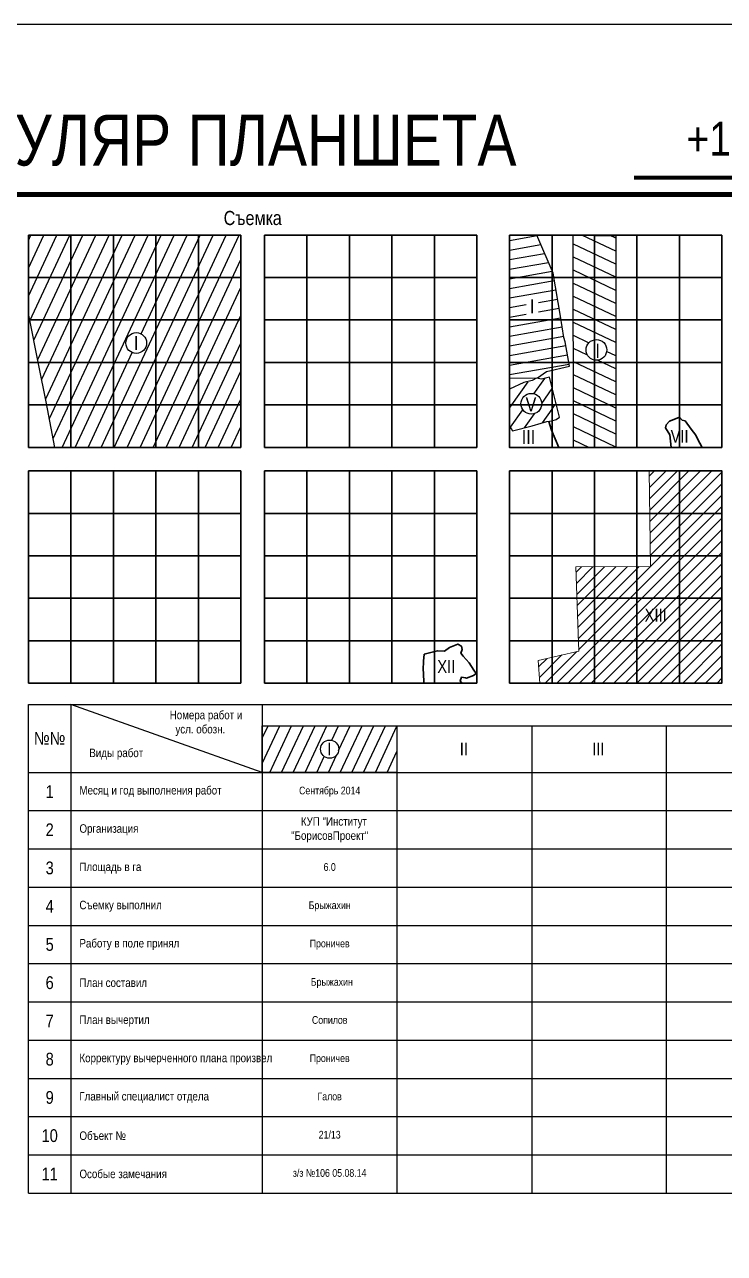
# Model space of a CAD drawing. Header units: millimetres. Extents: x 5990 to 6530, y 11480 to 11770.
# Drawn here: x 6349.5 to 6431.8, y 11625.4 to 11770 of the extents above; entities that cross this region are included whole.
import ezdxf
from ezdxf.enums import TextEntityAlignment as Align

# ---------------------------------------------------------------- set-up
doc = ezdxf.new("R2010")
doc.units = ezdxf.units.MM
doc.layers.add('01 ПЛАНШЕТ', color=7, linetype='Continuous')
doc.styles.add('Р-131', font='ARIALN.TTF')

msp = doc.modelspace()

# ---------------------------------------------------------------- hatches: boundary and pattern name
at = {"layer": '01 ПЛАНШЕТ'}
h = msp.add_hatch(dxfattribs=at)
h.set_pattern_fill('ANSI31', color=1, scale=11.1, angle=20, style=0)
h.set_pattern_definition([(65, (-698.5, -1286.175), (-1.25750205, 0.58638284), [])])
h.paths.add_polyline_path([(6354.99, 11725.25), (6352.17, 11725.25), (6353.1, 11720.25), (6354.99, 11720.25)])
h.paths.add_polyline_path([(6354.99, 11730.24), (6351.18, 11730.24), (6351.24, 11729.9), (6352.1, 11725.62), (6352.17, 11725.25), (6354.99, 11725.25)])
h.paths.add_polyline_path([(6354.99, 11735.24), (6350.16, 11735.24), (6351.18, 11730.24), (6354.99, 11730.24)])
h.paths.add_polyline_path([(6354.99, 11740.23), (6350, 11740.23), (6350, 11736), (6350.16, 11735.24), (6354.99, 11735.24)])
h.paths.add_polyline_path([(6354.99, 11745.23), (6350, 11745.23), (6350, 11740.23), (6354.99, 11740.23)])
h.paths.add_polyline_path([(6359.99, 11745.23), (6354.99, 11745.23), (6354.99, 11740.23), (6359.99, 11740.23)])
h.paths.add_polyline_path([(6364.98, 11745.23), (6359.99, 11745.23), (6359.99, 11740.23), (6364.98, 11740.23)])
h.paths.add_polyline_path([(6369.98, 11745.23), (6364.98, 11745.23), (6364.98, 11740.23), (6369.98, 11740.23)])
h.paths.add_polyline_path([(6374.97, 11745.23), (6369.98, 11745.23), (6369.98, 11740.23), (6374.97, 11740.23)])
h.paths.add_polyline_path([(6359.99, 11740.23), (6354.99, 11740.23), (6354.99, 11735.24), (6359.99, 11735.24)])
h.paths.add_polyline_path([(6364.98, 11740.23), (6359.99, 11740.23), (6359.99, 11735.24), (6364.98, 11735.24)])
h.paths.add_polyline_path([(6369.98, 11740.23), (6364.98, 11740.23), (6364.98, 11735.24), (6369.98, 11735.24)])
h.paths.add_polyline_path([(6374.97, 11740.23), (6369.98, 11740.23), (6369.98, 11735.24), (6374.97, 11735.24)])
h.paths.add_polyline_path([(6359.99, 11735.24), (6354.99, 11735.24), (6354.99, 11730.24), (6359.99, 11730.24)])
h.paths.add_polyline_path([(6364.98, 11735.24), (6359.99, 11735.24), (6359.99, 11730.24), (6364.98, 11730.24)])
h.paths.add_polyline_path([(6363.9, 11732.53, -1), (6361.46, 11732.53, -1)], flags=16)
h.paths.add_polyline_path([(6369.98, 11735.24), (6364.98, 11735.24), (6364.98, 11730.24), (6369.98, 11730.24)])
h.paths.add_polyline_path([(6374.97, 11735.24), (6369.98, 11735.24), (6369.98, 11730.24), (6374.97, 11730.24)])
h.paths.add_polyline_path([(6359.99, 11730.24), (6354.99, 11730.24), (6354.99, 11725.25), (6359.99, 11725.25)])
h.paths.add_polyline_path([(6364.98, 11730.24), (6359.99, 11730.24), (6359.99, 11725.25), (6364.98, 11725.25)])
h.paths.add_polyline_path([(6369.98, 11730.24), (6364.98, 11730.24), (6364.98, 11725.25), (6369.98, 11725.25)])
h.paths.add_polyline_path([(6374.97, 11730.24), (6369.98, 11730.24), (6369.98, 11725.25), (6374.97, 11725.25)])
h.paths.add_polyline_path([(6359.99, 11725.25), (6354.99, 11725.25), (6354.99, 11720.25), (6359.99, 11720.25)])
h.paths.add_polyline_path([(6364.98, 11725.25), (6359.99, 11725.25), (6359.99, 11720.25), (6364.98, 11720.25)])
h.paths.add_polyline_path([(6369.98, 11725.25), (6364.98, 11725.25), (6364.98, 11720.25), (6369.98, 11720.25)])
h.paths.add_polyline_path([(6374.97, 11725.25), (6369.98, 11725.25), (6369.98, 11720.25), (6374.97, 11720.25)])
h.paths.add_polyline_path([(6362.16, 11733.78), (6363.17, 11733.78), (6363.17, 11731.28), (6362.16, 11731.28)], flags=24)
at = {"layer": '01 ПЛАНШЕТ', "lineweight": 15}
h = msp.add_hatch(dxfattribs=at)
h.set_pattern_fill('ANSI31', color=3, scale=0.3)
h.paths.add_polyline_path([(6431.54, 11717.48), (6426.54, 11717.48), (6426.54, 11712.48), (6431.54, 11712.48)])
h.paths.add_polyline_path([(6426.54, 11717.48), (6422.98, 11717.48), (6423.05, 11712.48), (6426.54, 11712.48)])
h.paths.add_polyline_path([(6426.54, 11712.48), (6423.05, 11712.48), (6423.13, 11707.49), (6426.54, 11707.49)])
h.paths.add_polyline_path([(6431.54, 11712.48), (6426.54, 11712.48), (6426.54, 11707.49), (6431.54, 11707.49)])
h.paths.add_polyline_path([(6431.54, 11707.49), (6426.54, 11707.49), (6426.54, 11702.49), (6431.54, 11702.49)])
h.paths.add_polyline_path([(6426.54, 11707.49), (6423.13, 11707.49), (6423.15, 11706.24), (6421.55, 11706.23), (6421.55, 11702.49), (6426.54, 11702.49)])
h.paths.add_polyline_path([(6421.55, 11706.23), (6416.55, 11706.2), (6416.55, 11702.49), (6421.55, 11702.49)])
h.paths.add_polyline_path([(6416.55, 11706.2), (6414.36, 11706.19), (6414.49, 11702.49), (6416.55, 11702.49)])
h.paths.add_polyline_path([(6416.55, 11702.49), (6414.49, 11702.49), (6414.63, 11698.36), (6414.66, 11697.5), (6416.55, 11697.5)])
h.paths.add_polyline_path([(6421.55, 11702.49), (6416.55, 11702.49), (6416.55, 11697.5), (6421.55, 11697.5)])
h.paths.add_polyline_path([(6426.54, 11702.49), (6421.55, 11702.49), (6421.55, 11697.5), (6426.54, 11697.5)])
h.paths.add_polyline_path([(6431.54, 11702.49), (6426.54, 11702.49), (6426.54, 11697.5), (6431.54, 11697.5)])
h.paths.add_polyline_path([(6431.54, 11697.5), (6426.54, 11697.5), (6426.54, 11692.5), (6431.54, 11692.5)])
h.paths.add_polyline_path([(6426.54, 11697.5), (6421.55, 11697.5), (6421.55, 11692.5), (6426.54, 11692.5)])
h.paths.add_polyline_path([(6421.55, 11697.5), (6416.55, 11697.5), (6416.55, 11692.5), (6421.55, 11692.5)])
h.paths.add_polyline_path([(6416.55, 11697.5), (6414.66, 11697.5), (6414.7, 11696.27), (6411.56, 11695.55), (6411.56, 11692.5), (6416.55, 11692.5)])
h.paths.add_polyline_path([(6411.56, 11695.55), (6409.92, 11695.18), (6410.12, 11692.5), (6411.56, 11692.5)])
h.paths.add_polyline_path([(6422.08, 11699.37), (6425.67, 11699.37), (6425.67, 11701.62), (6422.08, 11701.62)], flags=24)
at = {"layer": '01 ПЛАНШЕТ'}
h = msp.add_hatch(dxfattribs=at)
h.set_pattern_fill('ANSI31', color=1, scale=10, angle=20, style=0)
h.set_pattern_definition([(65, (0, 0), (-1.13288473, 0.52827283), [])])
h.paths.add_polyline_path([(6377.5, 11687.5), (6377.5, 11682), (6393.33, 11682), (6393.33, 11687.5)])
h.paths.add_polyline_path([(6384.35, 11684.74, -1), (6386.49, 11684.74, -1)], flags=16)
h.paths.add_polyline_path([(6384.77, 11683.62), (6386, 11683.62), (6386, 11685.88), (6384.77, 11685.88)], flags=24)

# ---------------------------------------------------------------- linework, layer by layer
at = {"layer": '01 ПЛАНШЕТ', "color": 2}
for p, q in [((6406.56, 11744.6), (6409.8, 11745.17)), ((6406.56, 11743.47), (6410.25, 11744.12)), ((6406.56, 11742.34), (6410.69, 11743.07)), ((6406.56, 11741.21), (6411.14, 11742.02)), ((6406.56, 11740.09), (6411.59, 11740.97)), ((6406.56, 11738.96), (6411.83, 11739.89)), ((6406.56, 11737.83), (6412.02, 11738.79)), ((6409.96, 11737.3), (6412.2, 11737.7)), ((6406.56, 11736.71), (6408.54, 11737.05)), ((6406.56, 11735.58), (6408.54, 11735.93)), ((6409.96, 11736.18), (6412.39, 11736.61)), ((6406.55, 11733.32), (6412.76, 11734.42)), ((6406.56, 11734.45), (6412.57, 11735.51)), ((6406.55, 11732.2), (6412.95, 11733.32)), ((6406.55, 11731.07), (6413.18, 11732.24)), ((6406.55, 11729.94), (6413.38, 11731.14)), ((6406.55, 11728.81), (6413.57, 11730.05))]:
    msp.add_line(p, q, dxfattribs=at)
at = {"layer": '01 ПЛАНШЕТ', "color": 6}
for p, q in [((6419.06, 11743.33), (6415.16, 11745.2)), ((6419.06, 11744.87), (6418.38, 11745.2)), ((6419.06, 11741.79), (6414.1, 11744.16)), ((6419.06, 11740.26), (6414.1, 11742.63)), ((6419.07, 11738.72), (6414.1, 11741.09)), ((6419.07, 11737.18), (6414.09, 11739.55)), ((6419.07, 11735.64), (6414.09, 11738.02)), ((6419.07, 11734.11), (6414.09, 11736.48)), ((6419.07, 11732.57), (6414.09, 11734.94)), ((6415.87, 11732.56), (6414.09, 11733.41)), ((6415.74, 11731.08), (6414.09, 11731.87)), ((6419.07, 11731.03), (6417.98, 11731.54)), ((6419.07, 11727.95), (6414.09, 11730.33)), ((6419.07, 11729.49), (6416.92, 11730.52)), ((6419.08, 11726.42), (6414.09, 11728.8)), ((6419.08, 11724.88), (6414.09, 11727.26)), ((6419.08, 11723.34), (6414.08, 11725.72)), ((6419.08, 11721.8), (6414.08, 11724.19)), ((6419.08, 11720.26), (6414.08, 11722.65)), ((6415.97, 11720.21), (6414.08, 11721.11))]:
    msp.add_line(p, q, dxfattribs=at)
at = {"layer": '01 ПЛАНШЕТ', "color": 94, "lineweight": 25}
for p, q in [((6406.83, 11725.25), (6408.75, 11727.98)), ((6409.44, 11726.56), (6410.71, 11728.37)), ((6410.35, 11725.43), (6411.56, 11727.16)), ((6411.56, 11727.16), (6411.59, 11727.2)), ((6406.56, 11724.86), (6406.83, 11725.25)), ((6406.68, 11722.61), (6408.13, 11724.68)), ((6408.33, 11722.55), (6409.49, 11724.21)), ((6410.43, 11723.13), (6411.56, 11724.74)), ((6411.56, 11724.74), (6411.91, 11725.25)), ((6411.91, 11725.25), (6412.04, 11725.43))]:
    msp.add_line(p, q, dxfattribs=at)
at = {"layer": '01 ПЛАНШЕТ', "color": 7}
for points in [[(6260, 11480), (6530, 11480), (6530, 11770), (6260, 11770)], [(6350, 11745.23), (6354.99, 11745.23), (6354.99, 11740.23), (6350, 11740.23)], [(6353.1, 11720.25), (6352.1, 11725.62), (6351.24, 11729.9), (6350, 11736), (6350, 11745.23), (6374.97, 11745.23), (6374.97, 11720.25)], [(6354.99, 11745.23), (6359.99, 11745.23), (6359.99, 11740.23), (6354.99, 11740.23)], [(6359.99, 11745.23), (6364.98, 11745.23), (6364.98, 11740.23), (6359.99, 11740.23)], [(6364.98, 11745.23), (6369.98, 11745.23), (6369.98, 11740.23), (6364.98, 11740.23)], [(6369.98, 11745.23), (6374.97, 11745.23), (6374.97, 11740.23), (6369.98, 11740.23)], [(6377.75, 11745.23), (6382.74, 11745.23), (6382.74, 11740.23), (6377.75, 11740.23)], [(6382.74, 11745.23), (6387.74, 11745.23), (6387.74, 11740.23), (6382.74, 11740.23)], [(6387.74, 11745.23), (6392.73, 11745.23), (6392.73, 11740.23), (6387.74, 11740.23)], [(6392.73, 11745.23), (6397.73, 11745.23), (6397.73, 11740.23), (6392.73, 11740.23)], [(6397.73, 11745.23), (6402.72, 11745.23), (6402.72, 11740.23), (6397.73, 11740.23)], [(6406.56, 11745.23), (6411.56, 11745.23), (6411.56, 11740.23), (6406.56, 11740.23)], [(6411.56, 11745.23), (6416.55, 11745.23), (6416.55, 11740.23), (6411.56, 11740.23)], [(6414.06, 11745.21), (6419.07, 11745.16), (6419.08, 11720.25), (6414.08, 11720.25)], [(6416.55, 11745.23), (6421.55, 11745.23), (6421.55, 11740.23), (6416.55, 11740.23)], [(6421.55, 11745.23), (6426.54, 11745.23), (6426.54, 11740.23), (6421.55, 11740.23)], [(6426.54, 11745.23), (6431.54, 11745.23), (6431.54, 11740.23), (6426.54, 11740.23)], [(6350, 11740.23), (6354.99, 11740.23), (6354.99, 11735.24), (6350, 11735.24)], [(6354.99, 11740.23), (6359.99, 11740.23), (6359.99, 11735.24), (6354.99, 11735.24)], [(6359.99, 11740.23), (6364.98, 11740.23), (6364.98, 11735.24), (6359.99, 11735.24)], [(6364.98, 11740.23), (6369.98, 11740.23), (6369.98, 11735.24), (6364.98, 11735.24)], [(6369.98, 11740.23), (6374.97, 11740.23), (6374.97, 11735.24), (6369.98, 11735.24)], [(6377.75, 11740.23), (6382.74, 11740.23), (6382.74, 11735.24), (6377.75, 11735.24)], [(6382.74, 11740.23), (6387.74, 11740.23), (6387.74, 11735.24), (6382.74, 11735.24)], [(6387.74, 11740.23), (6392.73, 11740.23), (6392.73, 11735.24), (6387.74, 11735.24)], [(6392.73, 11740.23), (6397.73, 11740.23), (6397.73, 11735.24), (6392.73, 11735.24)], [(6397.73, 11740.23), (6402.72, 11740.23), (6402.72, 11735.24), (6397.73, 11735.24)], [(6406.56, 11740.23), (6411.56, 11740.23), (6411.56, 11735.24), (6406.56, 11735.24)], [(6411.56, 11740.23), (6416.55, 11740.23), (6416.55, 11735.24), (6411.56, 11735.24)], [(6416.55, 11740.23), (6421.55, 11740.23), (6421.55, 11735.24), (6416.55, 11735.24)], [(6421.55, 11740.23), (6426.54, 11740.23), (6426.54, 11735.24), (6421.55, 11735.24)], [(6426.54, 11740.23), (6431.54, 11740.23), (6431.54, 11735.24), (6426.54, 11735.24)], [(6350, 11735.24), (6354.99, 11735.24), (6354.99, 11730.24), (6350, 11730.24)], [(6354.99, 11735.24), (6359.99, 11735.24), (6359.99, 11730.24), (6354.99, 11730.24)], [(6359.99, 11735.24), (6364.98, 11735.24), (6364.98, 11730.24), (6359.99, 11730.24)], [(6364.98, 11735.24), (6369.98, 11735.24), (6369.98, 11730.24), (6364.98, 11730.24)], [(6369.98, 11735.24), (6374.97, 11735.24), (6374.97, 11730.24), (6369.98, 11730.24)], [(6377.75, 11735.24), (6382.74, 11735.24), (6382.74, 11730.24), (6377.75, 11730.24)], [(6382.74, 11735.24), (6387.74, 11735.24), (6387.74, 11730.24), (6382.74, 11730.24)], [(6387.74, 11735.24), (6392.73, 11735.24), (6392.73, 11730.24), (6387.74, 11730.24)], [(6392.73, 11735.24), (6397.73, 11735.24), (6397.73, 11730.24), (6392.73, 11730.24)], [(6397.73, 11735.24), (6402.72, 11735.24), (6402.72, 11730.24), (6397.73, 11730.24)], [(6406.56, 11735.24), (6411.56, 11735.24), (6411.56, 11730.24), (6406.56, 11730.24)], [(6411.56, 11735.24), (6416.55, 11735.24), (6416.55, 11730.24), (6411.56, 11730.24)], [(6416.55, 11735.24), (6421.55, 11735.24), (6421.55, 11730.24), (6416.55, 11730.24)], [(6421.55, 11735.24), (6426.54, 11735.24), (6426.54, 11730.24), (6421.55, 11730.24)], [(6426.54, 11735.24), (6431.54, 11735.24), (6431.54, 11730.24), (6426.54, 11730.24)], [(6350, 11730.24), (6354.99, 11730.24), (6354.99, 11725.25), (6350, 11725.25)], [(6354.99, 11730.24), (6359.99, 11730.24), (6359.99, 11725.25), (6354.99, 11725.25)], [(6359.99, 11730.24), (6364.98, 11730.24), (6364.98, 11725.25), (6359.99, 11725.25)], [(6364.98, 11730.24), (6369.98, 11730.24), (6369.98, 11725.25), (6364.98, 11725.25)], [(6369.98, 11730.24), (6374.97, 11730.24), (6374.97, 11725.25), (6369.98, 11725.25)], [(6377.75, 11730.24), (6382.74, 11730.24), (6382.74, 11725.25), (6377.75, 11725.25)], [(6382.74, 11730.24), (6387.74, 11730.24), (6387.74, 11725.25), (6382.74, 11725.25)], [(6387.74, 11730.24), (6392.73, 11730.24), (6392.73, 11725.25), (6387.74, 11725.25)], [(6392.73, 11730.24), (6397.73, 11730.24), (6397.73, 11725.25), (6392.73, 11725.25)], [(6397.73, 11730.24), (6402.72, 11730.24), (6402.72, 11725.25), (6397.73, 11725.25)], [(6406.56, 11730.24), (6411.56, 11730.24), (6411.56, 11725.25), (6406.56, 11725.25)], [(6411.56, 11730.24), (6416.55, 11730.24), (6416.55, 11725.25), (6411.56, 11725.25)], [(6416.55, 11730.24), (6421.55, 11730.24), (6421.55, 11725.25), (6416.55, 11725.25)], [(6421.55, 11730.24), (6426.54, 11730.24), (6426.54, 11725.25), (6421.55, 11725.25)], [(6426.54, 11730.24), (6431.54, 11730.24), (6431.54, 11725.25), (6426.54, 11725.25)], [(6406.56, 11727.11), (6406.56, 11722.82), (6406.92, 11722.18), (6409.21, 11722.78), (6410.27, 11723.09), (6410.95, 11723.28), (6411.55, 11723.37), (6412.04, 11723.53), (6412.45, 11723.81), (6411.25, 11728.52), (6410.78, 11728.38), (6410.31, 11728.27), (6409.72, 11728.4), (6409.24, 11728.1), (6408.26, 11727.87)], [(6350, 11725.25), (6354.99, 11725.25), (6354.99, 11720.25), (6350, 11720.25)], [(6354.99, 11725.25), (6359.99, 11725.25), (6359.99, 11720.25), (6354.99, 11720.25)], [(6359.99, 11725.25), (6364.98, 11725.25), (6364.98, 11720.25), (6359.99, 11720.25)], [(6364.98, 11725.25), (6369.98, 11725.25), (6369.98, 11720.25), (6364.98, 11720.25)], [(6369.98, 11725.25), (6374.97, 11725.25), (6374.97, 11720.25), (6369.98, 11720.25)], [(6377.75, 11725.25), (6382.74, 11725.25), (6382.74, 11720.25), (6377.75, 11720.25)], [(6382.74, 11725.25), (6387.74, 11725.25), (6387.74, 11720.25), (6382.74, 11720.25)], [(6387.74, 11725.25), (6392.73, 11725.25), (6392.73, 11720.25), (6387.74, 11720.25)], [(6392.73, 11725.25), (6397.73, 11725.25), (6397.73, 11720.25), (6392.73, 11720.25)], [(6397.73, 11725.25), (6402.72, 11725.25), (6402.72, 11720.25), (6397.73, 11720.25)], [(6406.56, 11725.25), (6411.56, 11725.25), (6411.56, 11720.25), (6406.56, 11720.25)], [(6411.56, 11725.25), (6416.55, 11725.25), (6416.55, 11720.25), (6411.56, 11720.25)], [(6416.55, 11725.25), (6421.55, 11725.25), (6421.55, 11720.25), (6416.55, 11720.25)], [(6421.55, 11725.25), (6426.54, 11725.25), (6426.54, 11720.25), (6421.55, 11720.25)], [(6426.54, 11725.25), (6431.54, 11725.25), (6431.54, 11720.25), (6426.54, 11720.25)], [(6350, 11717.48), (6354.99, 11717.48), (6354.99, 11712.48), (6350, 11712.48)], [(6354.99, 11717.48), (6359.99, 11717.48), (6359.99, 11712.48), (6354.99, 11712.48)], [(6359.99, 11717.48), (6364.98, 11717.48), (6364.98, 11712.48), (6359.99, 11712.48)], [(6364.98, 11717.48), (6369.98, 11717.48), (6369.98, 11712.48), (6364.98, 11712.48)], [(6369.98, 11717.48), (6374.97, 11717.48), (6374.97, 11712.48), (6369.98, 11712.48)], [(6377.75, 11717.48), (6382.74, 11717.48), (6382.74, 11712.48), (6377.75, 11712.48)], [(6382.74, 11717.48), (6387.74, 11717.48), (6387.74, 11712.48), (6382.74, 11712.48)], [(6387.74, 11717.48), (6392.73, 11717.48), (6392.73, 11712.48), (6387.74, 11712.48)], [(6392.73, 11717.48), (6397.73, 11717.48), (6397.73, 11712.48), (6392.73, 11712.48)], [(6397.73, 11717.48), (6402.72, 11717.48), (6402.72, 11712.48), (6397.73, 11712.48)], [(6406.56, 11717.48), (6411.56, 11717.48), (6411.56, 11712.48), (6406.56, 11712.48)], [(6411.56, 11717.48), (6416.55, 11717.48), (6416.55, 11712.48), (6411.56, 11712.48)], [(6416.55, 11717.48), (6421.55, 11717.48), (6421.55, 11712.48), (6416.55, 11712.48)], [(6421.55, 11717.48), (6426.54, 11717.48), (6426.54, 11712.48), (6421.55, 11712.48)], [(6426.54, 11717.48), (6431.54, 11717.48), (6431.54, 11712.48), (6426.54, 11712.48)], [(6350, 11712.48), (6354.99, 11712.48), (6354.99, 11707.49), (6350, 11707.49)], [(6354.99, 11712.48), (6359.99, 11712.48), (6359.99, 11707.49), (6354.99, 11707.49)], [(6359.99, 11712.48), (6364.98, 11712.48), (6364.98, 11707.49), (6359.99, 11707.49)], [(6364.98, 11712.48), (6369.98, 11712.48), (6369.98, 11707.49), (6364.98, 11707.49)], [(6369.98, 11712.48), (6374.97, 11712.48), (6374.97, 11707.49), (6369.98, 11707.49)], [(6377.75, 11712.48), (6382.74, 11712.48), (6382.74, 11707.49), (6377.75, 11707.49)], [(6382.74, 11712.48), (6387.74, 11712.48), (6387.74, 11707.49), (6382.74, 11707.49)], [(6387.74, 11712.48), (6392.73, 11712.48), (6392.73, 11707.49), (6387.74, 11707.49)], [(6392.73, 11712.48), (6397.73, 11712.48), (6397.73, 11707.49), (6392.73, 11707.49)], [(6397.73, 11712.48), (6402.72, 11712.48), (6402.72, 11707.49), (6397.73, 11707.49)], [(6406.56, 11712.48), (6411.56, 11712.48), (6411.56, 11707.49), (6406.56, 11707.49)], [(6411.56, 11712.48), (6416.55, 11712.48), (6416.55, 11707.49), (6411.56, 11707.49)], [(6416.55, 11712.48), (6421.55, 11712.48), (6421.55, 11707.49), (6416.55, 11707.49)], [(6421.55, 11712.48), (6426.54, 11712.48), (6426.54, 11707.49), (6421.55, 11707.49)], [(6426.54, 11712.48), (6431.54, 11712.48), (6431.54, 11707.49), (6426.54, 11707.49)], [(6350, 11707.49), (6354.99, 11707.49), (6354.99, 11702.49), (6350, 11702.49)], [(6354.99, 11707.49), (6359.99, 11707.49), (6359.99, 11702.49), (6354.99, 11702.49)], [(6359.99, 11707.49), (6364.98, 11707.49), (6364.98, 11702.49), (6359.99, 11702.49)], [(6364.98, 11707.49), (6369.98, 11707.49), (6369.98, 11702.49), (6364.98, 11702.49)], [(6369.98, 11707.49), (6374.97, 11707.49), (6374.97, 11702.49), (6369.98, 11702.49)], [(6377.75, 11707.49), (6382.74, 11707.49), (6382.74, 11702.49), (6377.75, 11702.49)], [(6382.74, 11707.49), (6387.74, 11707.49), (6387.74, 11702.49), (6382.74, 11702.49)], [(6387.74, 11707.49), (6392.73, 11707.49), (6392.73, 11702.49), (6387.74, 11702.49)], [(6392.73, 11707.49), (6397.73, 11707.49), (6397.73, 11702.49), (6392.73, 11702.49)], [(6397.73, 11707.49), (6402.72, 11707.49), (6402.72, 11702.49), (6397.73, 11702.49)], [(6406.56, 11707.49), (6411.56, 11707.49), (6411.56, 11702.49), (6406.56, 11702.49)], [(6411.56, 11707.49), (6416.55, 11707.49), (6416.55, 11702.49), (6411.56, 11702.49)], [(6416.55, 11707.49), (6421.55, 11707.49), (6421.55, 11702.49), (6416.55, 11702.49)], [(6421.55, 11707.49), (6426.54, 11707.49), (6426.54, 11702.49), (6421.55, 11702.49)], [(6426.54, 11707.49), (6431.54, 11707.49), (6431.54, 11702.49), (6426.54, 11702.49)], [(6350, 11702.49), (6354.99, 11702.49), (6354.99, 11697.5), (6350, 11697.5)], [(6354.99, 11702.49), (6359.99, 11702.49), (6359.99, 11697.5), (6354.99, 11697.5)], [(6359.99, 11702.49), (6364.98, 11702.49), (6364.98, 11697.5), (6359.99, 11697.5)], [(6364.98, 11702.49), (6369.98, 11702.49), (6369.98, 11697.5), (6364.98, 11697.5)], [(6369.98, 11702.49), (6374.97, 11702.49), (6374.97, 11697.5), (6369.98, 11697.5)], [(6377.75, 11702.49), (6382.74, 11702.49), (6382.74, 11697.5), (6377.75, 11697.5)], [(6382.74, 11702.49), (6387.74, 11702.49), (6387.74, 11697.5), (6382.74, 11697.5)], [(6387.74, 11702.49), (6392.73, 11702.49), (6392.73, 11697.5), (6387.74, 11697.5)], [(6392.73, 11702.49), (6397.73, 11702.49), (6397.73, 11697.5), (6392.73, 11697.5)], [(6397.73, 11702.49), (6402.72, 11702.49), (6402.72, 11697.5), (6397.73, 11697.5)], [(6406.56, 11702.49), (6411.56, 11702.49), (6411.56, 11697.5), (6406.56, 11697.5)], [(6411.56, 11702.49), (6416.55, 11702.49), (6416.55, 11697.5), (6411.56, 11697.5)], [(6416.55, 11702.49), (6421.55, 11702.49), (6421.55, 11697.5), (6416.55, 11697.5)], [(6421.55, 11702.49), (6426.54, 11702.49), (6426.54, 11697.5), (6421.55, 11697.5)], [(6426.54, 11702.49), (6431.54, 11702.49), (6431.54, 11697.5), (6426.54, 11697.5)], [(6350, 11697.5), (6354.99, 11697.5), (6354.99, 11692.5), (6350, 11692.5)], [(6354.99, 11697.5), (6359.99, 11697.5), (6359.99, 11692.5), (6354.99, 11692.5)], [(6359.99, 11697.5), (6364.98, 11697.5), (6364.98, 11692.5), (6359.99, 11692.5)], [(6364.98, 11697.5), (6369.98, 11697.5), (6369.98, 11692.5), (6364.98, 11692.5)], [(6369.98, 11697.5), (6374.97, 11697.5), (6374.97, 11692.5), (6369.98, 11692.5)], [(6377.75, 11697.5), (6382.74, 11697.5), (6382.74, 11692.5), (6377.75, 11692.5)], [(6382.74, 11697.5), (6387.74, 11697.5), (6387.74, 11692.5), (6382.74, 11692.5)], [(6387.74, 11697.5), (6392.73, 11697.5), (6392.73, 11692.5), (6387.74, 11692.5)], [(6392.73, 11697.5), (6397.73, 11697.5), (6397.73, 11692.5), (6392.73, 11692.5)], [(6397.73, 11697.5), (6402.72, 11697.5), (6402.72, 11692.5), (6397.73, 11692.5)], [(6406.56, 11697.5), (6411.56, 11697.5), (6411.56, 11692.5), (6406.56, 11692.5)], [(6411.56, 11697.5), (6416.55, 11697.5), (6416.55, 11692.5), (6411.56, 11692.5)], [(6416.55, 11697.5), (6421.55, 11697.5), (6421.55, 11692.5), (6416.55, 11692.5)], [(6421.55, 11697.5), (6426.54, 11697.5), (6426.54, 11692.5), (6421.55, 11692.5)], [(6426.54, 11697.5), (6431.54, 11697.5), (6431.54, 11692.5), (6426.54, 11692.5)], [(6377.5, 11687.5), (6393.33, 11687.5), (6393.33, 11682), (6377.5, 11682)]]:
    msp.add_lwpolyline(points, close=True, dxfattribs=at)
for points, const_width in [([(6421.21, 11751.99), (6453.82, 11751.99)], 0.5), ([(6270, 11500), (6520, 11500), (6520, 11750), (6270, 11750), (6270, 11500)], 0.6)]:
    msp.add_lwpolyline(points, dxfattribs=dict(at, const_width=const_width))
for points in [[(6350, 11720.25), (6374.97, 11720.25), (6374.97, 11745.23), (6350, 11745.23), (6350, 11720.25)], [(6377.75, 11720.25), (6402.72, 11720.25), (6402.72, 11745.23), (6377.75, 11745.23), (6377.75, 11720.25)], [(6406.56, 11728.4), (6409.86, 11728.42), (6410.91, 11729.16), (6413.62, 11729.8), (6413.1, 11732.66), (6412.97, 11733.16), (6412.54, 11735.69), (6411.68, 11740.75), (6409.78, 11745.23), (6406.56, 11745.23), (6406.55, 11728.4)], [(6406.56, 11720.25), (6431.54, 11720.25), (6431.54, 11745.23), (6406.56, 11745.23), (6406.56, 11720.25)], [(6374.97, 11720.25), (6369.98, 11720.25), (6369.98, 11725.25), (6374.97, 11725.25), (6374.97, 11720.25)], [(6374.97, 11720.25), (6364.98, 11720.25)], [(6350, 11692.5), (6374.97, 11692.5), (6374.97, 11717.48), (6350, 11717.48), (6350, 11692.5)], [(6377.75, 11692.5), (6402.72, 11692.5), (6402.72, 11717.48), (6377.75, 11717.48), (6377.75, 11692.5)], [(6406.56, 11692.5), (6431.54, 11692.5), (6431.54, 11717.48), (6406.56, 11717.48), (6406.56, 11692.5)], [(6350, 11682), (6350, 11690), (6520, 11690)], [(6355, 11690), (6355, 11632.5)], [(6377.5, 11682), (6355, 11690)], [(6377.5, 11690), (6377.5, 11632.5)], [(6377.5, 11687.5), (6520, 11687.5)], [(6393.33, 11687.5), (6393.33, 11632.5)], [(6409.17, 11687.5), (6409.17, 11632.5)], [(6425, 11687.5), (6425, 11632.5)], [(6350, 11632.5), (6350, 11682)], [(6350, 11682), (6520, 11682)], [(6350, 11677.5), (6520, 11677.5)], [(6350, 11673), (6520, 11673)], [(6350, 11668.5), (6520, 11668.5)], [(6350, 11664), (6520, 11664)], [(6350, 11659.5), (6520, 11659.5)], [(6350, 11655), (6520, 11655)], [(6350, 11650.5), (6520, 11650.5)], [(6350, 11646), (6520, 11646)], [(6350, 11641.5), (6520, 11641.5)], [(6350, 11637), (6520, 11637)], [(6350, 11632.5), (6520, 11632.5)]]:
    msp.add_lwpolyline(points, dxfattribs=at)
at = {"layer": '01 ПЛАНШЕТ', "color": 5, "lineweight": 30}
msp.add_lwpolyline([(6406.73, 11722.52), (6406.56, 11722.45), (6406.56, 11720.25), (6412.35, 11720.25), (6411.49, 11722.28), (6411.18, 11723.31)], dxfattribs=at)
at = {"layer": '01 ПЛАНШЕТ', "color": 1, "lineweight": 30}
msp.add_lwpolyline([(6425.57, 11720.25), (6425.43, 11721.72), (6424.9, 11722.55), (6425, 11722.9), (6425.37, 11723.33), (6425.89, 11723.52), (6426.57, 11723.82), (6426.88, 11723.44), (6427.21, 11723.36), (6427.93, 11722.39), (6428.47, 11721.69), (6428.69, 11721.17), (6429.17, 11720.31), (6429.17, 11720.25)], close=True, dxfattribs=at)
at = {"layer": '01 ПЛАНШЕТ', "color": 3, "lineweight": 15, "flags": 128}
msp.add_lwpolyline([(6431.56, 11692.5), (6431.56, 11717.5), (6422.98, 11717.5), (6423.15, 11706.24), (6414.36, 11706.19), (6414.63, 11698.36), (6414.7, 11696.27), (6409.92, 11695.18), (6410.12, 11692.5)], close=True, dxfattribs=at)
at = {"layer": '01 ПЛАНШЕТ', "color": 30, "lineweight": 30, "elevation": 18.88}
msp.add_lwpolyline([(6396.5, 11692.5), (6400.94, 11692.5), (6400.78, 11692.78), (6400.9, 11693.19), (6401.4, 11693.13), (6401.52, 11693.09), (6402.33, 11693.39), (6402.63, 11693.65), (6402.38, 11694.03), (6401.81, 11694.9), (6401.12, 11695.68), (6400.86, 11696.02), (6401.01, 11696.45), (6400.9, 11696.85), (6400.47, 11697.1), (6399.5, 11696.71), (6398.94, 11696.27), (6398.08, 11696.31), (6396.53, 11695.91), (6396.45, 11695.08), (6396.41, 11694.08), (6396.47, 11693.7), (6396.5, 11692.5)], dxfattribs=at)
at = {"layer": '01 ПЛАНШЕТ'}
for centre, radius in [((6362.68, 11732.53), 1.22), ((6416.78, 11731.72), 1.22), ((6409.13, 11725.38), 1.22), ((6385.42, 11684.74), 1.07)]:
    msp.add_circle(centre, radius, dxfattribs=at)

# ---------------------------------------------------------------- texts
at = {"layer": '01 ПЛАНШЕТ', "color": 7, "style": 'Р-131'}
for s, height, p in [('+11+6;13', 4, (6437.05, 11754.56)), ('Сентябрь 2014', 0.9, (6385.42, 11679.42)), ('6.0', 0.9, (6385.42, 11670.42)), ('Брыжахин', 0.9, (6385.42, 11665.92)), ('Проничев', 0.9, (6385.42, 11661.42)), ('Брыжахин', 0.9, (6385.67, 11656.9)), ('Сопилов', 0.9, (6385.42, 11652.42)), ('Проничев', 0.9, (6385.42, 11647.92)), ('Галов', 0.9, (6385.42, 11643.42)), ('21/13', 0.9, (6385.42, 11638.92)), ('з/з №106 05.08.14', 0.9, (6385.42, 11634.42))]:
    msp.add_text(s, height=height, dxfattribs=at).set_placement(p, align=Align.CENTER)
for s, height, p in [('I', 1.67, (6408.96, 11736.01)), ('III', 1.665, (6408, 11720.64)), ('VII', 1.5, (6425.51, 11720.81)), ('XIII', 1.5, (6422.46, 11699.75)), ('XII', 1.5, (6398.08, 11693.71)), ('I', 1.5, (6385.15, 11684)), ('II', 1.5, (6400.72, 11684)), ('III', 1.5, (6416.29, 11684))]:
    msp.add_text(s, height=height, dxfattribs=at).set_placement(p)
for s, insert, char_height, width, attachment_point in [('ФОРМУЛЯР ПЛАНШЕТА ', (6367.44, 11756.37), 6, 98.1596, 5), ('Съемка', (6376.37, 11747.23), 1.665, 52.6566, 5), ('I', (6362.67, 11732.53), 1.67, 0.9949, 5), ('I', (6416.57, 11731.62), 1.67, 0.9949, 5), ('I', (6416.93, 11731.62), 1.67, 0.9949, 5), ('V', (6409.09, 11725.32), 1.67, 0.9949, 5), ('\\pi8.6853;Номера работ и\\P\\pi9.3556;усл. обозн.', (6357.93, 11686.29), 1, 19.5904, 7), ('№№', (6352.5, 11686), 1.5, 5, 5), ('Виды работ', (6357.16, 11683.5), 1, 8.6433, 7), ('1', (6352.5, 11679.75), 1.5, 5, 5), ('\\pi1;Месяц и год выполнения работ', (6355, 11679.75), 1, 22.5, 4), ('\\pi1;КУП "Институт "БорисовПроект"', (6385.42, 11675.25), 1, 15.8333, 5), ('2', (6352.5, 11675.25), 1.5, 5, 5), ('\\pi1;Организация', (6355, 11675.25), 1, 22.5, 4), ('3', (6352.5, 11670.75), 1.5, 5, 5), ('\\pi1;Площадь в га', (6355, 11670.75), 1, 22.5, 4), ('4', (6352.5, 11666.25), 1.5, 5, 5), ('\\pi1;Съемку выполнил', (6355, 11666.25), 1, 22.5, 4), ('5', (6352.5, 11661.75), 1.5, 5, 5), ('\\pi1;Работу в поле принял', (6355, 11661.75), 1, 22.5, 4), ('6', (6352.5, 11657.25), 1.5, 5, 5), ('\\pi1;План составил', (6355, 11657.25), 1, 22.5, 4), ('7', (6352.5, 11652.75), 1.5, 5, 5), ('\\pi1;План вычертил', (6355, 11652.75), 1, 22.5, 4), ('8', (6352.5, 11648.25), 1.5, 5, 5), ('\\pl1;Корректуру вычерченного плана произвел', (6355, 11648.25), 1, 22.5, 4), ('9', (6352.5, 11643.75), 1.5, 5, 5), ('\\pi1;Главный специалист отдела', (6355, 11643.75), 1, 22.5, 4), ('10', (6352.5, 11639.25), 1.5, 5, 5), ('\\pi1;Объект №', (6355, 11639.25), 1, 22.5, 4), ('11', (6352.5, 11634.75), 1.5, 5, 5), ('\\pi1;Особые замечания', (6355, 11634.75), 1, 22.5, 4)]:
    msp.add_mtext(s, dxfattribs=dict(at, insert=insert, char_height=char_height, width=width, attachment_point=attachment_point))

doc.saveas('drawing.dxf')
